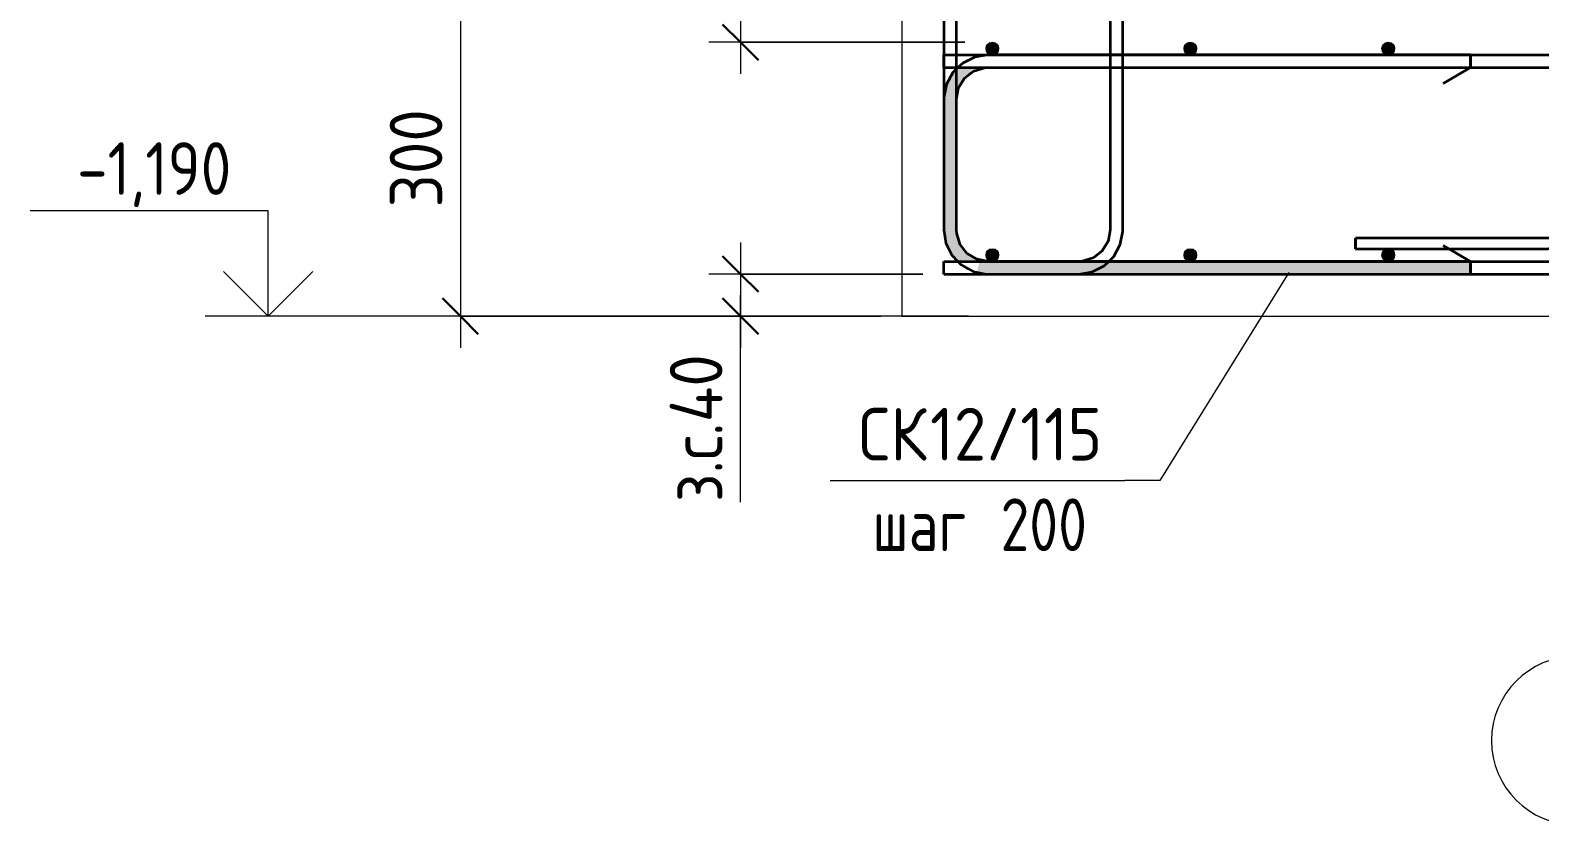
# Model space of a CAD drawing. Header units: millimetres. Extents: x 677 to 38046, y -1785 to 52249.
# Drawn here: x 6745 to 8178, y -1673 to -918 of the extents above; entities that cross this region are included whole.
import ezdxf

# ---------------------------------------------------------------- set-up
doc = ezdxf.new("R2010")
doc.units = ezdxf.units.MM
for name, color, linetype, lineweight in [('AA_Dim', 7, 'Continuous', 9), ('AA_Dim-20', 7, 'Continuous', 9), ('AA_Linii', 7, 'Continuous', 9), ('AA_Oformlenie', 7, 'Continuous', 9), ('AA_Vinoska', 7, 'Continuous', 9), ('AA_Visotnaya otmetka', 7, 'Continuous', 9), ('KR_Armatura', 7, 'Continuous', 20), ('KR_Armatura_Tonkie', 7, 'Continuous', 20), ('KR_Fundament', 7, 'Continuous', 20), ('Оси', 7, 'Continuous', 9)]:
    doc.layers.add(name, color=color, linetype=linetype, lineweight=lineweight)
doc.styles.add('ISOCPEUR_5', font='isocpeur.TTF', dxfattribs={"width": 0.9, "height": 50})
doc.styles.add('ISOCPEUR_6', font='isocpeur.TTF', dxfattribs={"width": 0.8, "height": 50})
doc.styles.add('ISOCPEUR_7', font='isocpeur.TTF', dxfattribs={"width": 0.85, "height": 50})
doc.dimstyles.new('00_Точн_3_знака__прозр__2', dxfattribs={"dimscale": 304.8, "dimtxt": 50.137748, "dimasz": 0.111549, "dimexe": 0.098425, "dimexo": 0.065617, "dimgap": 0.006562, "dimtad": 1, "dimdec": 3, "dimrnd": 0.001, "dimdsep": 46, "dimtxsty": 'ISOCPEUR_5', "dimblk1": 'OBLIQUE', "dimblk2": 'OBLIQUE', "dimsah": 1, "dimcen": 0.09, "dimdle": 0.098425, "dimazin": 0, "dimtfac": 1, "dimtdec": 4, "dimtix": 1, "dimtmove": 0, "dimatfit": 3, "dimfxl": 1, "dimtvp": 1, "dimtolj": 1, "dimtzin": 0, "dimlwd": 18, "dimlwe": 18, "dimarcsym": 2})
doc.dimstyles.new('00_Точн_3_знака__прозр__3', dxfattribs={"dimscale": 304.8, "dimtxt": 50.137748, "dimasz": 0.111549, "dimexe": 0.098425, "dimexo": 0.065617, "dimgap": 0.006562, "dimtad": 1, "dimdec": 3, "dimrnd": 0.001, "dimdsep": 46, "dimtxsty": 'ISOCPEUR_5', "dimblk1": 'OBLIQUE', "dimblk2": 'OBLIQUE', "dimsah": 1, "dimcen": 0.09, "dimdle": 0.098425, "dimazin": 0, "dimtfac": 1, "dimtdec": 4, "dimtix": 1, "dimtmove": 1, "dimatfit": 3, "dimfxl": 1, "dimtvp": 1, "dimtolj": 1, "dimtzin": 0, "dimlwd": 18, "dimlwe": 18, "dimarcsym": 2})

# ---------------------------------------------------------------- blocks, each defined once
blk = doc.blocks.new('350_Стержень П торец СК-СГ _НесАрм_РабПлоск_ - 350_Стержень П торец СК-СГ _НесАрм_РабПлоск_-3752071-Сечение 6')
at = {"layer": 'KR_Armatura_Tonkie', "lineweight": 35}
for p, q in [((2900.1, -942), (2442.1, -942)), ((2900.1, -954), (2900.1, -942)), ((2900.1, -942), (2900.1, -954)), ((2442.1, -954), (2900.1, -954)), ((2900.1, -954), (2874.1, -969)), ((2400.1, -984), (2400.1, -1108)), ((2412.1, -1108), (2412.1, -984)), ((2900.1, -1138), (2874.1, -1123)), ((2900.1, -1138), (2442.1, -1138)), ((2900.1, -1138), (2900.1, -1150)), ((2900.1, -1150), (2900.1, -1138)), ((2442.1, -1150), (2900.1, -1150))]:
    blk.add_line(p, q, dxfattribs=at)
at = {"layer": 'KR_Armatura_Tonkie', "lineweight": 35, "flags": 128}
for points in [[(2442.1, -942), (2429.4, -944), (2417.9, -949.7), (2413.4, -954)], [(2413.4, -954), (2408.6, -958.6), (2402.5, -969.9), (2400.1, -982.5), (2400.1, -984)], [(2412.1, -984), (2414, -973.3), (2419.6, -964.1), (2428.2, -957.4), (2438.5, -954.2), (2442.1, -954)], [(2400.1, -1108), (2402, -1120.7), (2407.7, -1132.2), (2413.3, -1138)], [(2442.1, -1138), (2431.4, -1136), (2422.1, -1130.4), (2415.5, -1121.9), (2412.3, -1111.5), (2412.1, -1108)], [(2413.3, -1138), (2416.6, -1141.4), (2427.9, -1147.5), (2440.5, -1150), (2442.1, -1150)]]:
    blk.add_lwpolyline(points, dxfattribs=at)
blk = doc.blocks.new('351_Ряд стержней П переменный шаг _НесАрм_РабПлоск_ - Тип 1-3816183-Сечение 6')
at = {"layer": 'KR_Armatura_Tonkie', "lineweight": 35}
for p, q in [((2400.1, 450), (2400.1, -263)), ((2412.1, 450), (2400.1, 450)), ((2400.1, 450), (2412.1, 450)), ((2412.1, -107), (2412.1, 450)), ((2412.1, 450), (2427.1, 424)), ((2558.1, 450), (2543.1, 424)), ((2558.1, 450), (2558.1, -77)), ((2558.1, 450), (2570.1, 450)), ((2570.1, 450), (2558.1, 450)), ((2570.1, -107), (2570.1, 450)), ((2558.1, -84.3), (2558.1, -107)), ((2412.1, -119), (2412.1, -107)), ((2412.1, -119.7), (2412.1, -119)), ((2558.1, -119), (2558.1, -218)), ((2570.1, -218), (2570.1, -119)), ((2412.1, -218), (2412.1, -149)), ((2412.1, -230), (2412.1, -218)), ((2558.1, -218), (2558.1, -230)), ((2570.1, -230), (2570.1, -218)), ((2412.1, -263), (2412.1, -230)), ((2558.1, -230), (2558.1, -263)), ((2570.1, -263), (2570.1, -230)), ((2400.1, -279), (2400.1, -524)), ((2412.1, -524), (2412.1, -279)), ((2558.1, -279), (2558.1, -524)), ((2570.1, -524), (2570.1, -279)), ((2400.1, -530), (2400.1, -540)), ((2412.1, -540), (2412.1, -530)), ((2558.1, -530), (2558.1, -540)), ((2570.1, -540), (2570.1, -530)), ((2400.1, -546), (2400.1, -824)), ((2412.1, -824), (2412.1, -546)), ((2558.1, -546), (2558.1, -824)), ((2570.1, -824), (2570.1, -546)), ((2400.1, -830), (2400.1, -840)), ((2412.1, -840), (2412.1, -830)), ((2558.1, -830), (2558.1, -840)), ((2570.1, -840), (2570.1, -830)), ((2400.1, -846), (2400.1, -882)), ((2412.1, -882), (2412.1, -846)), ((2558.1, -846), (2558.1, -882)), ((2570.1, -882), (2570.1, -846)), ((2400.1, -898), (2400.1, -1108)), ((2412.1, -942), (2412.1, -898)), ((2558.1, -898), (2558.1, -942)), ((2570.1, -942), (2570.1, -898)), ((2412.1, -954), (2412.1, -942)), ((2558.1, -942), (2558.1, -954)), ((2570.1, -954), (2570.1, -942)), ((2412.1, -1108), (2412.1, -954)), ((2558.1, -954), (2558.1, -1108)), ((2570.1, -1108), (2570.1, -954)), ((2528.1, -1138), (2442.1, -1138)), ((2442.1, -1150), (2528.1, -1150))]:
    blk.add_line(p, q, dxfattribs=at)
at = {"layer": 'KR_Armatura_Tonkie', "lineweight": 35, "flags": 128}
for points in [[(2400.1, -1108), (2402, -1120.7), (2407.7, -1132.2), (2413.3, -1138)], [(2442.1, -1138), (2431.4, -1136), (2422.1, -1130.4), (2415.5, -1121.9), (2412.3, -1111.5), (2412.1, -1108)], [(2558.1, -1108), (2556.1, -1118.7), (2550.5, -1127.9), (2542, -1134.6), (2531.6, -1137.8), (2528.1, -1138)], [(2556.7, -1138), (2561.5, -1133.4), (2567.6, -1122.1), (2570, -1109.5), (2570.1, -1108)], [(2413.3, -1138), (2416.6, -1141.4), (2427.9, -1147.5), (2440.5, -1150), (2442.1, -1150)], [(2528.1, -1150), (2540.7, -1148), (2552.3, -1142.3), (2556.7, -1138)]]:
    blk.add_lwpolyline(points, dxfattribs=at)
blk = doc.blocks.new('261_Лягушка _НесАрм_РабПлоск_ - 10 А240-3810546-Сечение 6')
at = {"layer": 'KR_Armatura_Tonkie', "lineweight": 35}
for p, q in [((2980.8, -971.5), (2980.8, -1108.5)), ((2980.8, -971.5), (2980.8, -1108.5)), ((2990.8, -1108.5), (2990.8, -971.5)), ((2990.8, -1108.5), (2990.8, -971.5)), ((2973.3, -1116), (2790.8, -1116)), ((2790.8, -1116), (2790.8, -1126)), ((2790.8, -1126), (2790.8, -1116)), ((3180.8, -1116), (2998.3, -1116)), ((3180.8, -1126), (3180.8, -1116)), ((3180.8, -1116), (3180.8, -1126)), ((2790.8, -1126), (2973.3, -1126)), ((2998.3, -1126), (3180.8, -1126))]:
    blk.add_line(p, q, dxfattribs=at)
at = {"layer": 'KR_Armatura_Tonkie', "lineweight": 35, "flags": 128}
for points in [[(2980.8, -959), (2982.6, -955.1), (2986.8, -954.1), (2990.2, -956.7), (2990.8, -959)], [(2980.8, -959), (2980.8, -960.9), (2980.8, -966.1), (2980.8, -971.5)], [(2980.8, -971.5), (2980.8, -964.8), (2980.8, -960.2), (2980.8, -959)], [(2990.8, -971.5), (2990.8, -964.8), (2990.8, -960.2), (2990.8, -959)], [(2990.8, -959), (2990.8, -960.9), (2990.8, -966.1), (2990.8, -971.5)], [(2973.3, -1126), (2981.3, -1124.1), (2987.5, -1118.7), (2990.6, -1111), (2990.8, -1108.5)], [(2980.8, -1108.5), (2978.9, -1113.5), (2974.2, -1115.9), (2973.3, -1116)], [(2980.8, -1108.5), (2982.7, -1116.5), (2988.1, -1122.7), (2995.8, -1125.8), (2998.3, -1126)], [(2998.3, -1116), (2993.3, -1114.1), (2990.8, -1109.4), (2990.8, -1108.5)]]:
    blk.add_lwpolyline(points, dxfattribs=at)
blk = doc.blocks.new('Ось сетки - d_4мм-2765513-Сечение 6')
at = {"layer": 'Оси'}
for start, end in [(0, 180), (0, 180), (180, 360), (180, 360)]:
    blk.add_arc((3000.1, -1593), 80, start, end, dxfattribs=at)
blk = doc.blocks.new('042_М_Арматуры - Диам длина поз _ Шаг-2260295-Сечение 6')
at = {"layer": 'AA_Vinoska'}
blk.add_line((3918, 313.8), (4198, 313.8), dxfattribs=at)
blk = doc.blocks.new('DIMBLOCK48-Сечение 6')
at = {"layer": 'AA_Dim-20', "lineweight": 18}
for p, q in [((7419, -1120), (7419, -1220)), ((7592.2, -1150), (7389, -1150)), ((7419, -1150), (7592.2, -1150)), ((7419, -1198.9), (7419, -1170)), ((7552.2, -1190), (7389, -1190)), ((7419, -1190), (7552.2, -1190)), ((7419, -1366.5), (7419, -1198.9))]:
    blk.add_line(p, q, dxfattribs=at)
at = {"layer": 'AA_Dim-20', "lineweight": 30}
for p, q in [((7419, -1150), (7402, -1133)), ((7419, -1150), (7436, -1167)), ((7419, -1190), (7402, -1173)), ((7419, -1190), (7436, -1207))]:
    blk.add_line(p, q, dxfattribs=at)
at = {"layer": 'AA_Dim-20', "color": 0, "lineweight": 18, "insert": (7351.9, -1366.5), "char_height": 50, "width": 177.09, "attachment_point": 1, "rotation": 90, "line_spacing_factor": 1.135194, "style": 'ISOCPEUR_5'}
blk.add_mtext('з.с.40', dxfattribs=at)
blk = doc.blocks.new('_Oblique')
at = {"color": 0, "linetype": 'ByBlock', "lineweight": -2}
blk.add_line((-0.5, -0.5), (0.5, 0.5), dxfattribs=at)
blk = doc.blocks.new('DIMBLOCK49-Сечение 6')
at = {"layer": 'AA_Dim-20', "lineweight": 18}
for p, q in [((7419, -686.2), (7419, -853.8)), ((7419, -853.8), (7419, -910)), ((7419, -860), (7419, -960)), ((7802.2, -890), (7389, -890)), ((7419, -890), (7802.2, -890)), ((7632.2, -930), (7389, -930)), ((7419, -930), (7632.2, -930))]:
    blk.add_line(p, q, dxfattribs=at)
at = {"layer": 'AA_Dim-20', "lineweight": 30}
for p, q in [((7419, -890), (7402, -873)), ((7419, -890), (7436, -907)), ((7419, -930), (7402, -913)), ((7419, -930), (7436, -947))]:
    blk.add_line(p, q, dxfattribs=at)
at = {"layer": 'AA_Dim-20', "color": 0, "lineweight": 18, "insert": (7351.9, -833.8), "char_height": 50, "width": 177.09, "attachment_point": 1, "rotation": 90, "line_spacing_factor": 1.135194, "style": 'ISOCPEUR_5'}
blk.add_mtext('з.с.40', dxfattribs=at)
blk = doc.blocks.new('DIMBLOCK56-Сечение 6')
at = {"layer": 'AA_Dim-20', "lineweight": 30}
for p, q in [((7153, -890), (7136, -873)), ((7153, -890), (7170, -907)), ((7153, -1190), (7136, -1173)), ((7153, -1190), (7170, -1207))]:
    blk.add_line(p, q, dxfattribs=at)
at = {"layer": 'AA_Dim-20', "lineweight": 18}
for p, q in [((7802.2, -890), (7123, -890)), ((7153, -890), (7153, -1220)), ((7153, -890), (7802.2, -890)), ((7552.2, -1190), (7123, -1190)), ((7153, -1190), (7552.2, -1190))]:
    blk.add_line(p, q, dxfattribs=at)
at = {"layer": 'AA_Dim-20', "color": 0, "lineweight": 18, "insert": (7085.9, -1086.8), "char_height": 50, "width": 112.384, "attachment_point": 1, "rotation": 90, "line_spacing_factor": 1.135194, "style": 'ISOCPEUR_5'}
blk.add_mtext('300', dxfattribs=at)
blk = doc.blocks.new('Высотные отметки - Стрелка вверх-400292-Сечение 6')
at = {"layer": 'AA_Vinoska'}
for p, q in [((1758.4, 30), (1532.4, 30)), ((1758.4, -70), (1758.4, 30)), ((1758.4, -70), (1716, -27.6)), ((1758.4, -70), (1800.8, -27.6)), ((1818.4, -70), (1698.4, -70))]:
    blk.add_line(p, q, dxfattribs=at)

msp = doc.modelspace()

# ---------------------------------------------------------------- hatches: boundary and pattern name
at = {"layer": 'AA_Oformlenie'}
msp.add_hatch(color=250, dxfattribs=at).paths.add_polyline_path([(7788.771, -1150), (8112.1811, -1150), (8112.1811, -1138), (7654.1811, -1138), (7646.4165, -1136.9778), (7639.1811, -1133.9808), (7632.7912, -1128.9829), (7628.2004, -1123), (7625.2033, -1115.7646), (7624.1811, -1107.9658), (7624.1811, -984), (7625.2033, -976.2354), (7628.2004, -969), (7633.1941, -962.6133), (7639.1811, -958.0192), (7646.4165, -955.0222), (7654.1811, -954), (7624.893, -954), (7624.4902, -954.3091), (7617.8115, -963.0129), (7613.6131, -973.1488), (7612.1811, -984.0259), (7612.1856, -1108), (7613.6134, -1118.8451), (7617.8126, -1128.9829), (7624.8986, -1138), (7646.1448, -1138), (7643.336, -1148.5677), (7654.2153, -1150)])
at = {"layer": 'KR_Armatura'}
h = msp.add_hatch(color=256, dxfattribs=at)
edge = h.paths.add_edge_path()
edge.add_arc((7658.1811, -936), 6, 0, 360)
for points in [[(7658.8037, -941.1962), (7661.1811, -941.1962), (7664.1811, -936), (7661.1811, -930.8038), (7655.1811, -930.8038), (7652.1811, -936), (7655.1811, -941.1962)], [(7843.1811, -941.1962), (7849.1811, -941.1962), (7852.1811, -936), (7849.1811, -930.8038), (7843.1811, -930.8038), (7840.1811, -936)], [(8031.1811, -941.1962), (8037.1811, -941.1962), (8040.1811, -936), (8037.1811, -930.8038), (8031.1811, -930.8038), (8028.1811, -936)], [(7655.1811, -1137.1962), (7661.1811, -1137.1962), (7664.1811, -1132), (7661.1811, -1126.8038), (7655.1811, -1126.8038), (7652.1811, -1132)], [(7843.1811, -1137.1962), (7849.1811, -1137.1962), (7852.1811, -1132), (7849.1811, -1126.8038), (7843.1811, -1126.8038), (7840.1811, -1132)], [(8031.1811, -1137.1962), (8037.1811, -1137.1962), (8040.1811, -1132), (8037.1811, -1126.8038), (8031.1811, -1126.8038), (8028.1811, -1132)]]:
    msp.add_hatch(color=256, dxfattribs=at).paths.add_polyline_path(points)
h = msp.add_hatch(color=256, dxfattribs=at)
edge = h.paths.add_edge_path()
edge.add_arc((7846.1811, -936), 6, 0, 360)
h = msp.add_hatch(color=256, dxfattribs=at)
edge = h.paths.add_edge_path()
edge.add_arc((8034.1811, -936), 6, 0, 360)
h = msp.add_hatch(color=256, dxfattribs=at)
edge = h.paths.add_edge_path()
edge.add_arc((7658.1811, -1132), 6, 0, 360)
h = msp.add_hatch(color=256, dxfattribs=at)
edge = h.paths.add_edge_path()
edge.add_arc((7846.1811, -1132), 6, 0, 360)
h = msp.add_hatch(color=256, dxfattribs=at)
edge = h.paths.add_edge_path()
edge.add_arc((8034.1811, -1132), 6, 0, 360)

# ---------------------------------------------------------------- linework, layer by layer
at = {"layer": 'AA_Linii'}
for p, q in [((8112.1811, -942), (7654.207, -942)), ((8112.1811, -954), (8112.1811, -942)), ((7654.1811, -954), (8112.1811, -954)), ((7612.1811, -984.0259), (7612.1811, -1107.9658)), ((7624.1811, -1108), (7624.1811, -984)), ((8112.1811, -1138), (7654.1811, -1138)), ((8112.1811, -1150), (8112.1811, -1138)), ((7654.2153, -1150), (8112.1811, -1150))]:
    msp.add_line(p, q, dxfattribs=at)
for centre, radius, start, end in [((7654.207, -984.0259), 42.0259, 90, 180), ((7654.1811, -984), 30, 90, 180), ((7654.2153, -1107.9658), 42.0342, 180, 270), ((7654.1811, -1108), 30, 180, 270)]:
    msp.add_arc(centre, radius, start, end, dxfattribs=at)
at = {"layer": 'AA_Vinoska'}
for p, q in [((7939.6683, -1148.6887), (7817.344, -1346.0753)), ((7817.344, -1346.0753), (7784.1184, -1346.0753))]:
    msp.add_line(p, q, dxfattribs=at)
at = {"layer": 'AA_Visotnaya otmetka'}
for p, q in [((7190.2128, -1190), (6970.511, -1190)), ((7635.5542, -1190), (7190.2128, -1190))]:
    msp.add_line(p, q, dxfattribs=at)
at = {"layer": 'KR_Armatura'}
for p, q in [((7655.1811, -930.8038), (7652.1811, -936)), ((7661.1811, -930.8038), (7655.1811, -930.8038)), ((7664.1811, -936), (7661.1811, -930.8038)), ((7843.1811, -930.8038), (7840.1811, -936)), ((7849.1811, -930.8038), (7843.1811, -930.8038)), ((7852.1811, -936), (7849.1811, -930.8038)), ((8031.1811, -930.8038), (8028.1811, -936)), ((8037.1811, -930.8038), (8031.1811, -930.8038)), ((8040.1811, -936), (8037.1811, -930.8038)), ((7652.1811, -936), (7655.1811, -941.1962)), ((7655.1811, -941.1962), (7658.8037, -941.1962)), ((7658.8037, -941.1962), (7661.1811, -941.1962)), ((7661.1811, -941.1962), (7664.1811, -936)), ((7840.1811, -936), (7843.1811, -941.1962)), ((7843.1811, -941.1962), (7849.1811, -941.1962)), ((7849.1811, -941.1962), (7852.1811, -936)), ((8028.1811, -936), (8031.1811, -941.1962)), ((8031.1811, -941.1962), (8037.1811, -941.1962)), ((8037.1811, -941.1962), (8040.1811, -936)), ((7655.1811, -1126.8038), (7652.1811, -1132)), ((7652.1811, -1132), (7655.1811, -1137.1962)), ((7661.1811, -1126.8038), (7655.1811, -1126.8038)), ((7664.1811, -1132), (7661.1811, -1126.8038)), ((7661.1811, -1137.1962), (7664.1811, -1132)), ((7843.1811, -1126.8038), (7840.1811, -1132)), ((7840.1811, -1132), (7843.1811, -1137.1962)), ((7849.1811, -1126.8038), (7843.1811, -1126.8038)), ((7852.1811, -1132), (7849.1811, -1126.8038)), ((7849.1811, -1137.1962), (7852.1811, -1132)), ((8031.1811, -1126.8038), (8028.1811, -1132)), ((8028.1811, -1132), (8031.1811, -1137.1962)), ((8037.1811, -1126.8038), (8031.1811, -1126.8038)), ((8040.1811, -1132), (8037.1811, -1126.8038)), ((8037.1811, -1137.1962), (8040.1811, -1132)), ((7655.1811, -1137.1962), (7661.1811, -1137.1962)), ((7843.1811, -1137.1962), (7849.1811, -1137.1962)), ((8031.1811, -1137.1962), (8037.1811, -1137.1962))]:
    msp.add_line(p, q, dxfattribs=at)
for centre in [(7658.1811, -936), (7846.1811, -936), (8034.1811, -936), (7658.1811, -1132), (7846.1811, -1132), (8034.1811, -1132)]:
    msp.add_circle(centre, 6, dxfattribs=at)
at = {"layer": 'KR_Armatura_Tonkie', "lineweight": 35}
for p, q in [((7612.1811, -942), (8912.1811, -942)), ((7612.1811, -954), (7612.1811, -942)), ((7612.1811, -954), (8912.1811, -954)), ((7612.1811, -1138), (8912.1811, -1138)), ((7612.1811, -1150), (7612.1811, -1138)), ((7612.1811, -1150), (8912.1811, -1150))]:
    msp.add_line(p, q, dxfattribs=at)
at = {"layer": 'KR_Fundament'}
for p, q in [((7572.1811, -890), (7572.1811, -1190)), ((7572.1811, -1190), (8952.1811, -1190))]:
    msp.add_line(p, q, dxfattribs=at)

# ---------------------------------------------------------------- block references
at = {"layer": 'AA_Vinoska'}
msp.add_blockref('042_М_Арматуры - Диам длина поз _ Шаг-2260295-Сечение 6', (3586.088, -1659.8464), dxfattribs=at)
at = {"layer": 'AA_Visotnaya otmetka'}
msp.add_blockref('Высотные отметки - Стрелка вверх-400292-Сечение 6', (5212.1195, -1120), dxfattribs=at)
at = {"layer": 'KR_Armatura_Tonkie', "lineweight": 35}
for name in ['351_Ряд стержней П переменный шаг _НесАрм_РабПлоск_ - Тип 1-3816183-Сечение 6', '350_Стержень П торец СК-СГ _НесАрм_РабПлоск_ - 350_Стержень П торец СК-СГ _НесАрм_РабПлоск_-3752071-Сечение 6', '350_Стержень П торец СК-СГ _НесАрм_РабПлоск_ - 350_Стержень П торец СК-СГ _НесАрм_РабПлоск_-3752071-Сечение 6', '261_Лягушка _НесАрм_РабПлоск_ - 10 А240-3810546-Сечение 6']:
    msp.add_blockref(name, (5212.1195, 0), dxfattribs=at)
at = {"layer": 'Оси'}
msp.add_blockref('Ось сетки - d_4мм-2765513-Сечение 6', (5212.1195, 0), dxfattribs=at)

# ---------------------------------------------------------------- texts
at = {"layer": 'AA_Vinoska', "char_height": 50, "attachment_point": 1}
for s, insert, width, style in [('СК', (7531.1812, -1277.0703), 82.253137, 'ISOCPEUR_5'), ('12/115', (7599.0468, -1277.0703), 199.139175, 'ISOCPEUR_5'), (' 200', (7640.4595, -1363.0514), 133.4008, 'ISOCPEUR_6'), ('шаг', (7544.1512, -1363.0514), 116.7257, 'ISOCPEUR_6')]:
    msp.add_mtext(s, dxfattribs=dict(at, insert=insert, width=width, style=style))
at = {"layer": 'AA_Visotnaya otmetka', "insert": (6789.0677, -1024.8641), "char_height": 50, "width": 171.464101, "attachment_point": 1, "line_spacing_factor": 1.135194, "style": 'ISOCPEUR_7'}
msp.add_mtext('-1,190', dxfattribs=at)

# ---------------------------------------------------------------- dimensions: what is measured, and where the dimension line sits
at = {"layer": 'AA_Dim', "lineweight": 18}
for base, p1, p2, override, picture, middle in [((7419.0249, -930), (7822.1811, -890), (7652.1811, -930), {"dimpost": 'з.с.<>', "dimfxl": 174.642492}, 'DIMBLOCK49-Сечение 6', (7385.2223, -745.2132)), ((7419.0249, -1190), (7612.1811, -1150), (7572.1811, -1190), {"dimpost": 'з.с.<>', "dimfxl": 56.568542}, 'DIMBLOCK48-Сечение 6', (7385.2223, -1277.9298))]:
    dim = msp.add_linear_dim(base=base, p1=p1, p2=p2, angle=90, dimstyle='00_Точн_3_знака__прозр__3', override=override, dxfattribs=at)
    dim.commit()
    dim.dimension.update_dxf_attribs({"geometry": picture, "text_midpoint": middle, "dimtype": 160, "text_rotation": 90})
dim = msp.add_linear_dim(base=(7152.9879, -1190), p1=(7822.1811, -890), p2=(7572.1811, -1190), angle=90, dimstyle='00_Точн_3_знака__прозр__2', override={"dimpost": '<>', "dimfxl": 390.512484}, dxfattribs=at)
dim.commit()
dim.dimension.update_dxf_attribs({"geometry": 'DIMBLOCK56-Сечение 6', "text_midpoint": (7125.9879, -1040)})

doc.saveas('drawing.dxf')
